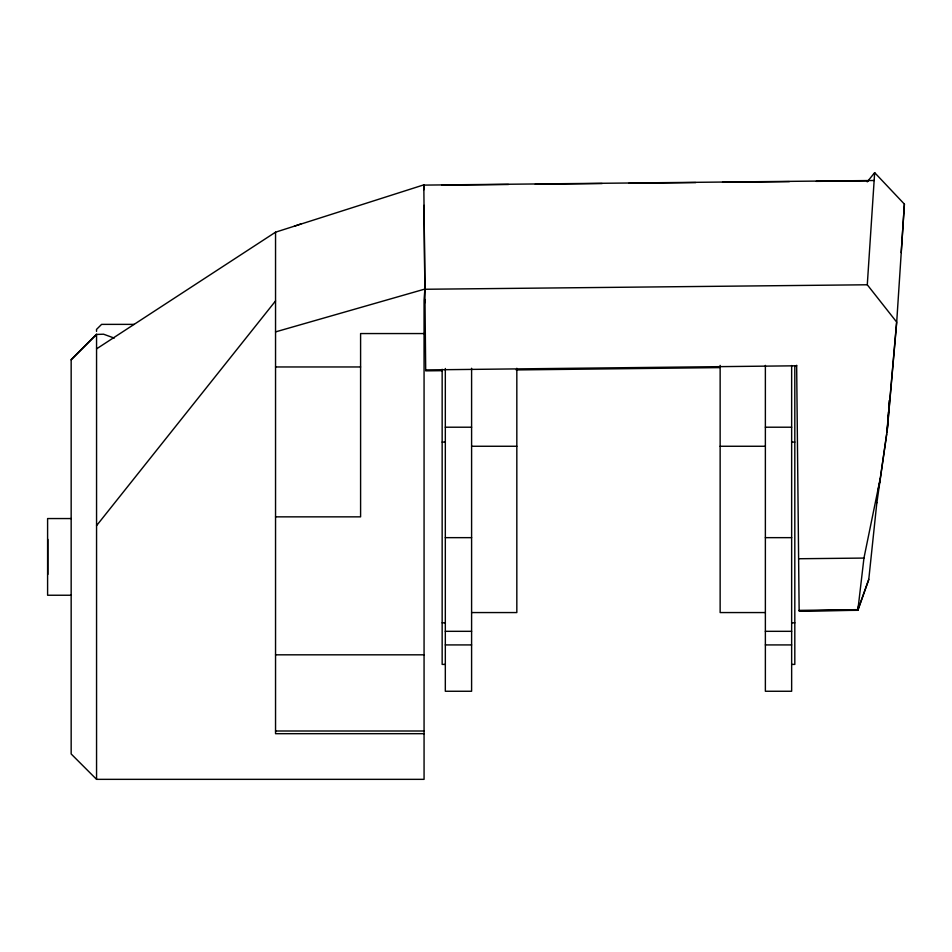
<?xml version="1.0" encoding="UTF-8"?>
<svg xmlns="http://www.w3.org/2000/svg" width="952" height="952" viewBox="0 0 952 952"><rect width="100%" height="100%" fill="white"/><g stroke="black" fill="none" stroke-linecap="round" stroke-linejoin="round"><path stroke-width="1.43" d="M867.224 181.868L874.662 172.657L904.4 204.121L896.641 323.002L887.109 431.863M876.863 502.87L887.109 430.982L896.641 322.038L867.284 284.779L874.662 172.657M887.109 431.589L888.383 411.99M888.668 407.742L889.132 400.649M901.199 252.589L904.4 204.121M424.033 205.358L424.878 289.075L424.068 300.154L424.068 779.343L96.557 779.343L71.162 753.96L71.162 359.618L96.557 334.2L96.557 779.343M876.863 502.525L868.736 579.744L857.919 610.303L799.144 610.898L796.657 365.27M799.144 610.375L857.919 609.649L863.952 558.074L880.326 478.13L886.717 433.945M857.919 610.303L858.43 605.9M878.244 489.161L880.326 478.987M857.919 609.78L868.736 579.375M96.557 525.647L275.545 300.939M71.162 359.832L96.557 334.45L103.566 334.2L114.228 338.091M96.557 348.86L275.545 232.181L423.818 184.866L423.866 189.793M294.358 226.207L300.927 223.922M275.545 331.891L424.878 289.075M796.669 365.794L425.699 369.911M719.474 367.615L516.115 369.935M423.818 185.105L874.138 180.499M441.657 185.152L508.535 184.486M535.286 184.212L602.164 183.534M628.915 183.26L695.793 182.582M722.544 182.308L789.422 181.63M816.173 181.356L868.188 180.832M423.818 184.866L424.878 289.265L867.284 284.779M442.002 370.685L425.699 370.852L424.878 289.265M798.621 558.741L863.952 558.074M857.919 610.184L799.144 610.898M134.149 324.37L101.602 324.37L96.521 329.404L96.533 331.367M424.068 333.557L360.594 333.557L360.594 516.853L275.545 516.853M275.545 366.96L360.594 366.96M445.322 427.21L471.597 427.21M765.372 427.21L791.647 427.21M442.156 442.085L445.322 442.085M791.647 442.085L794.813 442.085M471.597 446.262L516.829 446.262M720.14 446.262L765.372 446.262M71.162 518.554L47.6 518.554L47.6 595.238L71.162 595.238M445.322 537.654L471.597 537.654M765.372 537.654L791.647 537.654M471.597 612.564L516.829 612.564L516.829 368.281M765.372 612.564L720.14 612.564L720.14 365.389M442.156 622.834L445.322 622.834M791.647 622.834L794.813 622.834M445.322 631.319L471.597 631.319M765.372 631.319L791.647 631.319M445.322 644.921L471.597 644.921M765.372 644.921L791.647 644.921M275.545 654.821L424.068 654.821M445.322 664.401L442.156 664.401L442.156 369.269M791.647 664.401L794.813 664.401L794.813 366.365M275.545 731.005L424.068 731.005M424.068 733.683L275.545 733.683L275.545 232.181M424.985 299.797L425.008 302.665M791.647 365.532L791.647 691.259L765.372 691.259L765.372 365.389M471.597 368.281L471.597 691.259L445.322 691.259L445.322 368.495M47.838 539.356L47.838 574.425"/></g></svg>
